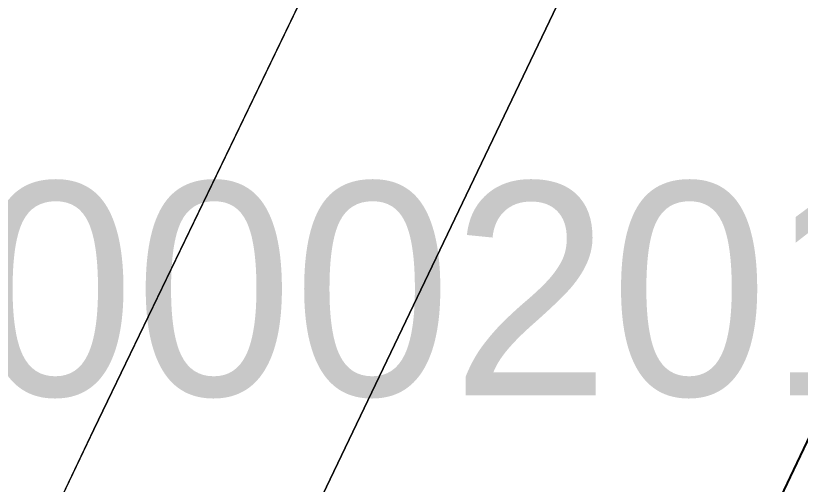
# Model space of a CAD drawing. Header units: metres. Extents: x 0 to 105485, y 0 to 425721.
# Drawn here: x 104755.041 to 104758.356, y 425214.947 to 425216.926 of the extents above; entities that cross this region are included whole.
import ezdxf
from ezdxf.enums import TextEntityAlignment as Align

# ---------------------------------------------------------------- set-up
doc = ezdxf.new("R2010")
doc.units = ezdxf.units.M
doc.header["$MEASUREMENT"] = 0
for name, color, linetype, lineweight in [('B-XX-IE-MEUBILAIR-G', 7, 'Continuous', 18), ('B-XX-MO-ONDERZOEK_SONDERING-T', 90, 'Continuous', 18), ('B-XX-VH-OPENVERHARDING-G', 90, 'Continuous', 18)]:
    doc.layers.add(name, color=color, linetype=linetype, lineweight=lineweight)
doc.layers.add('GIS-WEGVAKKEN', color=2, linetype='Continuous')

msp = doc.modelspace()

# ---------------------------------------------------------------- linework, layer by layer
at = {"layer": 'B-XX-IE-MEUBILAIR-G', "color": 0, "true_color": 0x604a38}
msp.add_polyline3d([(104755.371, 425215.179, 3.2663), (104755.371, 425215.179, 4.7663)], dxfattribs=at)
at = {"layer": 'B-XX-VH-OPENVERHARDING-G', "ltscale": 0.5}
for points in [[(104766.304, 425237.828), (104759.414, 425223.555), (104755.371, 425215.179), (104753.954, 425212.198), (104752.722, 425209.378), (104751.576, 425206.704), (104750.391, 425203.542), (104749.328, 425200.336), (104748.547, 425197.659), (104747.633, 425194.142), (104746.957, 425191.258), (104746.439, 425188.773), (104745.906, 425185.859), (104745.575, 425183.68), (104743.459, 425169.761)], [(104748.131, 425206.405), (104748.916, 425206.444), (104749.604, 425206.594), (104750.182, 425206.806), (104750.729, 425207.089), (104751.235, 425207.439), (104751.693, 425207.851), (104752.095, 425208.317), (104752.434, 425208.831), (104752.722, 425209.378), (104753.954, 425212.198), (104755.371, 425215.179), (104759.414, 425223.555), (104766.304, 425237.828)], [(104767.203, 425237.395), (104760.27, 425223.114), (104754.873, 425211.842), (104753.553, 425208.851), (104752.747, 425206.914), (104751.687, 425204.174), (104750.713, 425201.445), (104749.828, 425198.529), (104749.019, 425195.591), (104748.285, 425192.634), (104747.622, 425189.629), (104746.918, 425185.854), (104744.399, 425169.515)], [(104744.399, 425169.515), (104746.918, 425185.854), (104747.622, 425189.629), (104748.285, 425192.634), (104749.019, 425195.591), (104749.828, 425198.529), (104750.713, 425201.445), (104751.687, 425204.174), (104752.747, 425206.914), (104753.553, 425208.851), (104754.873, 425211.842), (104760.27, 425223.114), (104767.203, 425237.395)]]:
    msp.add_lwpolyline(points, dxfattribs=at)
at = {"layer": 'GIS-WEGVAKKEN'}
msp.add_lwpolyline([(104753.235, 425202.3459), (104755.7, 425209.37), (104756.73, 425211.64), (104778.25, 425256.99), (104779.28, 425258.56), (104781.42, 425260.63), (104790.64, 425267.237)], dxfattribs=at)

# ---------------------------------------------------------------- texts
at = {"layer": 'B-XX-MO-ONDERZOEK_SONDERING-T', "color": 10, "lineweight": 18}
msp.add_text('CPT000000201359', height=0.9, dxfattribs=at).set_placement((104755.679, 425215.772), align=Align.MIDDLE_CENTER)

doc.saveas('drawing.dxf')
